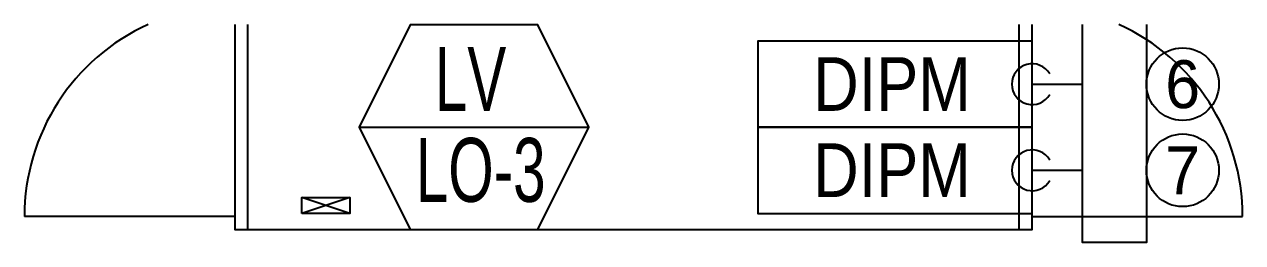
# Model space of a CAD drawing. Header units: millimetres. Extents: x 89450 to 753248, y -530175 to 1209785.
# Drawn here: x 396730 to 400550, y -97333 to -96650 of the extents above; entities that cross this region are included whole.
import ezdxf
from ezdxf.enums import TextEntityAlignment as Align

# ---------------------------------------------------------------- set-up
doc = ezdxf.new("R2010")
doc.units = ezdxf.units.MM
doc.header["$LTSCALE"] = 150
for name, color, linetype in [('------00 Switch Gear', 3, 'Continuous'), ('------00 Switch Gear_Number', 1, 'Continuous'), ('-----29 Indicator', 1, 'Continuous'), ('-----99 EPMS CABLE DUCT', 4, 'Continuous'), ('-----99 EPMS CONDUIT', 4, 'Continuous'), ('-----99 EPMS DEVICE', 3, 'Continuous')]:
    doc.layers.add(name, color=color, linetype=linetype)
doc.styles.add('ELEC', font='')
doc.styles.get('ELEC').set_extended_font_data('Dotum')

msp = doc.modelspace()

# ---------------------------------------------------------------- linework, layer by layer
at = {"layer": '------00 Switch Gear', "color": 161}
for p, q in [((397430.2, -96650), (397430.2, -97291.4)), ((399848.2, -96650, 0), (399848.2, -97291.4, 0)), ((397750.2, -97241.4, 0), (397600.2, -97191.4, 0)), ((397750.2, -97191.4, 0), (397600.2, -97241.4, 0)), ((397390.2, -97251.4, 0), (396730.2, -97251.4, 0)), ((399890.2, -97251.4, 0), (400550.2, -97251.4, 0))]:
    msp.add_line(p, q, dxfattribs=at)
at = {"layer": '------00 Switch Gear', "color": 161, "elevation": 0}
msp.add_lwpolyline([(397390.2, -96650), (397390.2, -97291.4), (399890.2, -97291.4), (399890.2, -96650)], dxfattribs=at)
msp.add_lwpolyline([(397600.2, -97241.4), (397600.2, -97191.4), (397750.2, -97191.4), (397750.2, -97241.4)], close=True, dxfattribs=at)
at = {"layer": '------00 Switch Gear', "color": 161}
for centre, start, end in [((397390.2, -97251.4, 0), 114.322, 180), ((399890.2, -97251.4, 0), 0, 65.678)]:
    msp.add_arc(centre, 660, start, end, dxfattribs=at)
at = {"layer": '------00 Switch Gear_Number', "elevation": 0}
msp.add_lwpolyline([(397780.2, -96971.8), (398500.2, -96971.8), (398340.5, -96651.8), (397939.8, -96651.8), (397780.2, -96971.8), (397939.8, -97291.8), (398340.5, -97291.8), (398500.2, -96971.8)], dxfattribs=at)
at = {"layer": '-----29 Indicator'}
for centre in [(400362.1, -96837), (400362.1, -97106.6)]:
    msp.add_circle(centre, 113.7, dxfattribs=at)
at = {"layer": '-----99 EPMS CABLE DUCT', "elevation": 0}
msp.add_lwpolyline([(400248.4, -96650), (400248.4, -97332.7), (400048.4, -97332.7), (400048.4, -96650)], dxfattribs=at)
at = {"layer": '-----99 EPMS CONDUIT'}
for p, q in [((399890.2, -96837), (400048.4, -96837, 0)), ((399890.2, -97106.6), (400048.4, -97106.6, 0))]:
    msp.add_line(p, q, dxfattribs=at)
for centre in [(399890.2, -96837), (399890.2, -97106.6)]:
    msp.add_arc(centre, 63.8, 30, 330, dxfattribs=at)
at = {"layer": '-----99 EPMS DEVICE', "elevation": 0}
for points in [[(399890.2, -96702.1), (399030, -96702.1), (399030, -96971.8), (399890.2, -96971.8)], [(399890.2, -96971.8), (399030, -96971.8), (399030, -97241.4), (399890.2, -97241.4)]]:
    msp.add_lwpolyline(points, close=True, dxfattribs=at)

# ---------------------------------------------------------------- texts
at = {"layer": '------00 Switch Gear_Number', "color": 7, "style": 'ELEC', "width": 0.7}
for s, p in [('LV', (398129.2, -96820.6, 0)), ('LO-3', (398161, -97105.2, 0))]:
    msp.add_text(s, height=200, dxfattribs=at).set_placement(p, align=Align.MIDDLE_CENTER)
at = {"layer": '-----29 Indicator', "style": 'ELEC'}
for s, p in [('6', (400362.1, -96837)), ('7', (400362.1, -97106.6))]:
    msp.add_text(s, height=150, dxfattribs=at).set_placement(p, align=Align.MIDDLE_CENTER)
at = {"layer": '-----99 EPMS DEVICE', "style": 'ELEC', "width": 0.9}
for p in [(399450.7, -96836.5, 0), (399450.7, -97106.1, 0)]:
    msp.add_text('DIPM', height=167.96, dxfattribs=at).set_placement(p, align=Align.MIDDLE)

doc.saveas('drawing.dxf')
